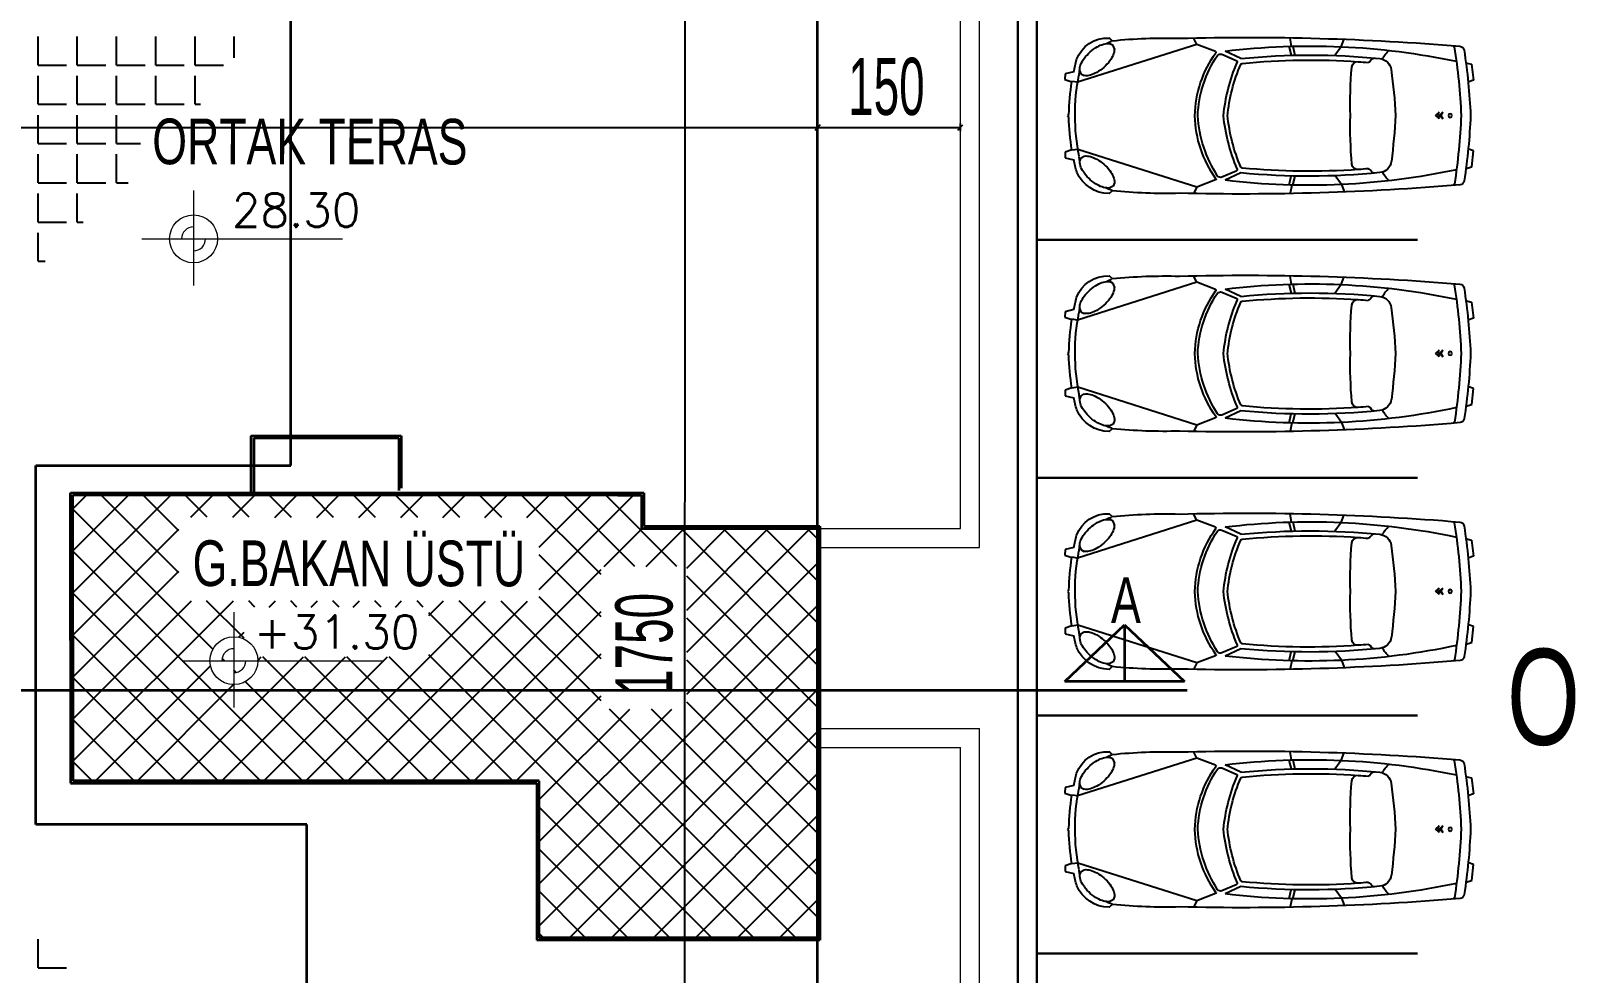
# Model space of a CAD drawing. Header units: inches. Extents: x -7543 to -822, y 102837 to 190349.
# Drawn here: x -837.1875 to -837.1065, y 102837.0752 to 102837.1247 of the extents above; entities that cross this region are included whole.
import ezdxf
from ezdxf.enums import TextEntityAlignment as Align

# ---------------------------------------------------------------- set-up
doc = ezdxf.new("R2010")
doc.units = ezdxf.units.IN
doc.header["$MEASUREMENT"] = 0
doc.linetypes.add('__ZG_T_P__9', pattern=[22, 1, -10, 1, -10])
doc.linetypes.add('ACAD_ISO03W100', pattern=[30, 12, -18])
doc.layers.get('0').update_dxf_attribs({"lineweight": 25})
for name, color, linetype, lineweight in [('ARABA', 7, 'Continuous', 25), ('ARSA', 7, 'Continuous', 30), ('ICOL', 55, 'Continuous', 25), ('TARAMA', 8, 'Continuous', 25), ('YAZI', 7, 'Continuous', 25)]:
    doc.layers.add(name, color=color, linetype=linetype, lineweight=lineweight)
doc.layers.add('BALKON', color=7, linetype='Continuous', lineweight=20, true_color=0xffaaa9)
doc.layers.add('DUVAR', color=7, linetype='Continuous', lineweight=35, true_color=0xfc4642)
doc.styles.add('İSİM', font='arial.ttf', dxfattribs={"width": 0.7, "height": 50})
doc.styles.add('OLCU', font='tromand.shx', dxfattribs={"width": 0.6, "height": 12})
doc.styles.add('ÖLÇÜ', font='simplex.shx')

msp = doc.modelspace()

# ---------------------------------------------------------------- linework, layer by layer
at = {"color": 0, "linetype": 'ByBlock', "lineweight": -2}
for p, q in [((-837.146256, 102837.119524), (-837.145986, 102837.119794)), ((-837.145986, 102837.119794), (-837.146256, 102837.119524)), ((-837.138756, 102837.119524), (-837.138486, 102837.119794))]:
    msp.add_line(p, q, dxfattribs=at)
at = {"layer": 'ARABA'}
for p, q in [((-837.126199, 102837.124027), (-837.132459, 102837.122034)), ((-837.130644, 102837.124216), (-837.130807, 102837.124362)), ((-837.130599, 102837.123969), (-837.13077, 102837.12406)), ((-837.13053, 102837.123789), (-837.130599, 102837.123969)), ((-837.126199, 102837.124027), (-837.126373, 102837.124366)), ((-837.12522, 102837.123654), (-837.126199, 102837.124027)), ((-837.121358, 102837.123924), (-837.121245, 102837.123452)), ((-837.121217, 102837.123928), (-837.121297, 102837.124352)), ((-837.121153, 102837.12393), (-837.12104, 102837.123457)), ((-837.118607, 102837.123905), (-837.118937, 102837.123442)), ((-837.118607, 102837.123905), (-837.118467, 102837.124274)), ((-837.124889, 102837.123504), (-837.124131, 102837.123185)), ((-837.123881, 102837.123284), (-837.124713, 102837.123671)), ((-837.11702, 102837.123229), (-837.117082, 102837.123144)), ((-837.133112, 102837.122481), (-837.133123, 102837.122186)), ((-837.132662, 102837.122589), (-837.133112, 102837.122481)), ((-837.132354, 102837.122659), (-837.132285, 102837.122479)), ((-837.132285, 102837.122479), (-837.132114, 102837.122387)), ((-837.112072, 102837.123065), (-837.11176, 102837.122979)), ((-837.11176, 102837.122979), (-837.111659, 102837.122142)), ((-837.133123, 102837.122186), (-837.132762, 102837.122062)), ((-837.132459, 102837.122034), (-837.132759, 102837.12208)), ((-837.111659, 102837.122142), (-837.111956, 102837.122036)), ((-837.132918, 102837.120342), (-837.132992, 102837.120281)), ((-837.132992, 102837.120281), (-837.132918, 102837.1202)), ((-837.113463, 102837.12046), (-837.113652, 102837.120288)), ((-837.113463, 102837.120115), (-837.113652, 102837.120288)), ((-837.113559, 102837.120288), (-837.113463, 102837.12046)), ((-837.113559, 102837.120288), (-837.113463, 102837.120115)), ((-837.113275, 102837.120461), (-837.113463, 102837.120288)), ((-837.113275, 102837.120116), (-837.113463, 102837.120288)), ((-837.113371, 102837.120288), (-837.113275, 102837.120461)), ((-837.113371, 102837.120288), (-837.113275, 102837.120116)), ((-837.132759, 102837.118481), (-837.13312, 102837.118355)), ((-837.13312, 102837.118355), (-837.133108, 102837.118061)), ((-837.132456, 102837.118508), (-837.132756, 102837.118463)), ((-837.126193, 102837.116526), (-837.132456, 102837.118508)), ((-837.111656, 102837.118437), (-837.111953, 102837.118542)), ((-837.111756, 102837.1176), (-837.111656, 102837.118437)), ((-837.133108, 102837.118061), (-837.132658, 102837.117953)), ((-837.13235, 102837.117884), (-837.132281, 102837.118064)), ((-837.132281, 102837.118064), (-837.132111, 102837.118156)), ((-837.117015, 102837.117341), (-837.117077, 102837.117425)), ((-837.112067, 102837.117513), (-837.111756, 102837.1176)), ((-837.130523, 102837.116757), (-837.130593, 102837.116577)), ((-837.125215, 102837.116902), (-837.126193, 102837.116526)), ((-837.124126, 102837.117372), (-837.124883, 102837.117052)), ((-837.123876, 102837.117273), (-837.124707, 102837.116886)), ((-837.121352, 102837.116638), (-837.12124, 102837.11711)), ((-837.121211, 102837.116634), (-837.12129, 102837.11621)), ((-837.121147, 102837.116632), (-837.121034, 102837.117106)), ((-837.118601, 102837.116662), (-837.118932, 102837.117124)), ((-837.118601, 102837.116662), (-837.11846, 102837.116293)), ((-837.1308, 102837.116184), (-837.130637, 102837.11633)), ((-837.130593, 102837.116577), (-837.130763, 102837.116486)), ((-837.126193, 102837.116526), (-837.126366, 102837.116188)), ((-837.130644, 102837.111716), (-837.130807, 102837.111862)), ((-837.126199, 102837.111527), (-837.126373, 102837.111866)), ((-837.121217, 102837.111428), (-837.121297, 102837.111852)), ((-837.118607, 102837.111405), (-837.118467, 102837.111774)), ((-837.126199, 102837.111527), (-837.132459, 102837.109534)), ((-837.130599, 102837.111469), (-837.13077, 102837.11156)), ((-837.13053, 102837.111289), (-837.130599, 102837.111469)), ((-837.12522, 102837.111154), (-837.126199, 102837.111527)), ((-837.124889, 102837.111004), (-837.124131, 102837.110685)), ((-837.123881, 102837.110784), (-837.124713, 102837.111171)), ((-837.121358, 102837.111424), (-837.121245, 102837.110952)), ((-837.121153, 102837.11143), (-837.12104, 102837.110957)), ((-837.118607, 102837.111405), (-837.118937, 102837.110942)), ((-837.132354, 102837.110159), (-837.132285, 102837.109979)), ((-837.11702, 102837.110729), (-837.117082, 102837.110644)), ((-837.112072, 102837.110565), (-837.11176, 102837.110479)), ((-837.11176, 102837.110479), (-837.111659, 102837.109642)), ((-837.133112, 102837.109981), (-837.133123, 102837.109686)), ((-837.133123, 102837.109686), (-837.132762, 102837.109562)), ((-837.132662, 102837.110089), (-837.133112, 102837.109981)), ((-837.132459, 102837.109534), (-837.132759, 102837.10958)), ((-837.132285, 102837.109979), (-837.132114, 102837.109887)), ((-837.111659, 102837.109642), (-837.111956, 102837.109536)), ((-837.132918, 102837.107842), (-837.132992, 102837.107781)), ((-837.132992, 102837.107781), (-837.132918, 102837.1077)), ((-837.113463, 102837.10796), (-837.113652, 102837.107788)), ((-837.113463, 102837.107615), (-837.113652, 102837.107788)), ((-837.113559, 102837.107788), (-837.113463, 102837.10796)), ((-837.113559, 102837.107788), (-837.113463, 102837.107615)), ((-837.113275, 102837.107961), (-837.113463, 102837.107788)), ((-837.113275, 102837.107616), (-837.113463, 102837.107788)), ((-837.113371, 102837.107788), (-837.113275, 102837.107961)), ((-837.113371, 102837.107788), (-837.113275, 102837.107616)), ((-837.132759, 102837.105981), (-837.13312, 102837.105855)), ((-837.13312, 102837.105855), (-837.133108, 102837.105561)), ((-837.133108, 102837.105561), (-837.132658, 102837.105453)), ((-837.132456, 102837.106008), (-837.132756, 102837.105963)), ((-837.126193, 102837.104026), (-837.132456, 102837.106008)), ((-837.13235, 102837.105384), (-837.132281, 102837.105564)), ((-837.132281, 102837.105564), (-837.132111, 102837.105656)), ((-837.111656, 102837.105937), (-837.111953, 102837.106042)), ((-837.111756, 102837.1051), (-837.111656, 102837.105937)), ((-837.124126, 102837.104872), (-837.124883, 102837.104552)), ((-837.123876, 102837.104773), (-837.124707, 102837.104386)), ((-837.121352, 102837.104138), (-837.12124, 102837.10461)), ((-837.121147, 102837.104132), (-837.121034, 102837.104606)), ((-837.118601, 102837.104162), (-837.118932, 102837.104624)), ((-837.117015, 102837.104841), (-837.117077, 102837.104925)), ((-837.112067, 102837.105013), (-837.111756, 102837.1051)), ((-837.1308, 102837.103684), (-837.130637, 102837.10383)), ((-837.130593, 102837.104077), (-837.130763, 102837.103986)), ((-837.130523, 102837.104257), (-837.130593, 102837.104077)), ((-837.126193, 102837.104026), (-837.126366, 102837.103688)), ((-837.125215, 102837.104402), (-837.126193, 102837.104026)), ((-837.121211, 102837.104134), (-837.12129, 102837.10371)), ((-837.118601, 102837.104162), (-837.11846, 102837.103793)), ((-837.126199, 102837.099027), (-837.132459, 102837.097034)), ((-837.130644, 102837.099216), (-837.130807, 102837.099362)), ((-837.130599, 102837.098969), (-837.13077, 102837.09906)), ((-837.13053, 102837.098789), (-837.130599, 102837.098969)), ((-837.126199, 102837.099027), (-837.126373, 102837.099366)), ((-837.12522, 102837.098654), (-837.126199, 102837.099027)), ((-837.121358, 102837.098924), (-837.121245, 102837.098452)), ((-837.121217, 102837.098928), (-837.121297, 102837.099352)), ((-837.121153, 102837.09893), (-837.12104, 102837.098457)), ((-837.118607, 102837.098905), (-837.118937, 102837.098442)), ((-837.118607, 102837.098905), (-837.118467, 102837.099274)), ((-837.124889, 102837.098504), (-837.124131, 102837.098185)), ((-837.123881, 102837.098284), (-837.124713, 102837.098671)), ((-837.11702, 102837.098229), (-837.117082, 102837.098144)), ((-837.112072, 102837.098065), (-837.11176, 102837.097979)), ((-837.133112, 102837.097481), (-837.133123, 102837.097186)), ((-837.133123, 102837.097186), (-837.132762, 102837.097062)), ((-837.132662, 102837.097589), (-837.133112, 102837.097481)), ((-837.132354, 102837.097659), (-837.132285, 102837.097479)), ((-837.132285, 102837.097479), (-837.132114, 102837.097387)), ((-837.11176, 102837.097979), (-837.111659, 102837.097142)), ((-837.132459, 102837.097034), (-837.132759, 102837.09708)), ((-837.111659, 102837.097142), (-837.111956, 102837.097036)), ((-837.132918, 102837.095342), (-837.132992, 102837.095281)), ((-837.132992, 102837.095281), (-837.132918, 102837.0952)), ((-837.113463, 102837.09546), (-837.113652, 102837.095288)), ((-837.113463, 102837.095115), (-837.113652, 102837.095288)), ((-837.113559, 102837.095288), (-837.113463, 102837.09546)), ((-837.113559, 102837.095288), (-837.113463, 102837.095115)), ((-837.113275, 102837.095461), (-837.113463, 102837.095288)), ((-837.113275, 102837.095116), (-837.113463, 102837.095288)), ((-837.113371, 102837.095288), (-837.113275, 102837.095461)), ((-837.113371, 102837.095288), (-837.113275, 102837.095116)), ((-837.132759, 102837.093481), (-837.13312, 102837.093355)), ((-837.13312, 102837.093355), (-837.133108, 102837.093061)), ((-837.132456, 102837.093508), (-837.132756, 102837.093463)), ((-837.126193, 102837.091526), (-837.132456, 102837.093508)), ((-837.132281, 102837.093064), (-837.132111, 102837.093156)), ((-837.111656, 102837.093437), (-837.111953, 102837.093542)), ((-837.111756, 102837.0926), (-837.111656, 102837.093437)), ((-837.133108, 102837.093061), (-837.132658, 102837.092953)), ((-837.13235, 102837.092884), (-837.132281, 102837.093064)), ((-837.124126, 102837.092372), (-837.124883, 102837.092052)), ((-837.117015, 102837.092341), (-837.117077, 102837.092425)), ((-837.112067, 102837.092513), (-837.111756, 102837.0926)), ((-837.130593, 102837.091577), (-837.130763, 102837.091486)), ((-837.130523, 102837.091757), (-837.130593, 102837.091577)), ((-837.126193, 102837.091526), (-837.126366, 102837.091188)), ((-837.125215, 102837.091902), (-837.126193, 102837.091526)), ((-837.123876, 102837.092273), (-837.124707, 102837.091886)), ((-837.121352, 102837.091638), (-837.12124, 102837.09211)), ((-837.121211, 102837.091634), (-837.12129, 102837.09121)), ((-837.121147, 102837.091632), (-837.121034, 102837.092106)), ((-837.118601, 102837.091662), (-837.118932, 102837.092124)), ((-837.118601, 102837.091662), (-837.11846, 102837.091293)), ((-837.1308, 102837.091184), (-837.130637, 102837.09133)), ((-837.130644, 102837.086716), (-837.130807, 102837.086862)), ((-837.126199, 102837.086527), (-837.126373, 102837.086866)), ((-837.121217, 102837.086428), (-837.121297, 102837.086852)), ((-837.118607, 102837.086405), (-837.118467, 102837.086774)), ((-837.126199, 102837.086527), (-837.132459, 102837.084534)), ((-837.130599, 102837.086469), (-837.13077, 102837.08656)), ((-837.13053, 102837.086289), (-837.130599, 102837.086469)), ((-837.12522, 102837.086154), (-837.126199, 102837.086527)), ((-837.124889, 102837.086004), (-837.124131, 102837.085685)), ((-837.123881, 102837.085784), (-837.124713, 102837.086171)), ((-837.121358, 102837.086424), (-837.121245, 102837.085952)), ((-837.121153, 102837.08643), (-837.12104, 102837.085957)), ((-837.118607, 102837.086405), (-837.118937, 102837.085942)), ((-837.132662, 102837.085089), (-837.133112, 102837.084981)), ((-837.132354, 102837.085159), (-837.132285, 102837.084979)), ((-837.11702, 102837.085729), (-837.117082, 102837.085644)), ((-837.112072, 102837.085565), (-837.11176, 102837.085479)), ((-837.11176, 102837.085479), (-837.111659, 102837.084642)), ((-837.133112, 102837.084981), (-837.133123, 102837.084686)), ((-837.133123, 102837.084686), (-837.132762, 102837.084562)), ((-837.132459, 102837.084534), (-837.132759, 102837.08458)), ((-837.132285, 102837.084979), (-837.132114, 102837.084887)), ((-837.111659, 102837.084642), (-837.111956, 102837.084536)), ((-837.132918, 102837.082842), (-837.132992, 102837.082781)), ((-837.132992, 102837.082781), (-837.132918, 102837.0827)), ((-837.113463, 102837.08296), (-837.113652, 102837.082788)), ((-837.113463, 102837.082615), (-837.113652, 102837.082788)), ((-837.113559, 102837.082788), (-837.113463, 102837.08296)), ((-837.113559, 102837.082788), (-837.113463, 102837.082615)), ((-837.113275, 102837.082961), (-837.113463, 102837.082788)), ((-837.113275, 102837.082616), (-837.113463, 102837.082788)), ((-837.113371, 102837.082788), (-837.113275, 102837.082961)), ((-837.113371, 102837.082788), (-837.113275, 102837.082616)), ((-837.132456, 102837.081008), (-837.132756, 102837.080963)), ((-837.126193, 102837.079026), (-837.132456, 102837.081008)), ((-837.111656, 102837.080937), (-837.111953, 102837.081042)), ((-837.132759, 102837.080981), (-837.13312, 102837.080855)), ((-837.13312, 102837.080855), (-837.133108, 102837.080561)), ((-837.133108, 102837.080561), (-837.132658, 102837.080453)), ((-837.13235, 102837.080384), (-837.132281, 102837.080564)), ((-837.132281, 102837.080564), (-837.132111, 102837.080656)), ((-837.111756, 102837.0801), (-837.111656, 102837.080937)), ((-837.125215, 102837.079402), (-837.126193, 102837.079026)), ((-837.124126, 102837.079872), (-837.124883, 102837.079552)), ((-837.123876, 102837.079773), (-837.124707, 102837.079386)), ((-837.121352, 102837.079138), (-837.12124, 102837.07961)), ((-837.121147, 102837.079132), (-837.121034, 102837.079606)), ((-837.118601, 102837.079162), (-837.118932, 102837.079624)), ((-837.117015, 102837.079841), (-837.117077, 102837.079925)), ((-837.112067, 102837.080013), (-837.111756, 102837.0801)), ((-837.1308, 102837.078684), (-837.130637, 102837.07883)), ((-837.130593, 102837.079077), (-837.130763, 102837.078986)), ((-837.130523, 102837.079257), (-837.130593, 102837.079077)), ((-837.126193, 102837.079026), (-837.126366, 102837.078688)), ((-837.121211, 102837.079134), (-837.12129, 102837.07871)), ((-837.118601, 102837.079162), (-837.11846, 102837.078793))]:
    msp.add_line(p, q, dxfattribs=at)
at = {"layer": 'ARABA', "extrusion": (0, 0, -1)}
for centre, major_axis, start_param, end_param in [((-837.13089, 102837.122638), (0.00122, 0.00122), 4.275817, 5.546132), ((-837.13025, 102837.121876), (0.001654, 0.001654), -1.509398, -1.313232), ((-837.130708, 102837.122661), (-0.001011, 0.001011), 0.257565, 0.508721), ((-837.130878, 102837.123259), (-0.000571, 0.000571), 0.508721, 0.919983), ((-837.130478, 102837.12341), (-0.000567, 0.000567), 0.169272, 0.55968), ((-837.127835, 102837.096483), (-0.019711, 0.019711), 0.684455, 0.811392), ((-837.123594, 102836.989717), (-0.095232, 0.095232), 0.75928, 0.868802), ((-837.120241, 102837.086857), (-0.026222, 0.026222), 0.664527, 0.994069), ((-837.112713, 102837.123886), (-0.0000318, 0.0000318), 0.866323, 2.201087), ((-837.145145, 102837.118815), (-0.023243, 0.023243), 2.201087, 2.311348), ((-837.112395, 102837.12368), (0.000175, 0.000175), -0.701994, 0.634616), ((-837.117287, 102837.119321), (0.011114, 0.011114), 4.136426, 4.178187), ((-837.130974, 102837.122427), (-0.001011, 0.001011), 5.89726, 6.148417), ((-837.13025, 102837.121876), (0.001654, 0.001654), 4.57762, 4.773787), ((-837.132633, 102837.124571), (-0.001654, 0.001654), 3.006824, 3.202991), ((-837.13191, 102837.124021), (0.001011, 0.001011), 1.184871, 1.436028), ((-837.131338, 102837.123779), (-0.000571, 0.000571), 2.344405, 2.755667), ((-837.120306, 102837.12012), (0.004241, 0.004241), 3.953852, 4.543122), ((-837.120052, 102837.120037), (-0.004313, 0.004313), 5.53717, 6.091311), ((-837.125237, 102837.123611), (0.0000318, 0.0000318), -0.420362, 1.401529), ((-837.124961, 102837.123331), (0.000133, 0.000133), 4.59913, 5.894309), ((-837.124166, 102837.123102), (-0.0000636, 0.0000636), 1.183673, 2.758508), ((-837.120241, 102837.086857), (-0.025886, 0.025886), 0.685802, 0.885511), ((-837.120241, 102837.086857), (0.025702, 0.025702), -0.883928, -0.715959), ((-837.117741, 102837.122804), (0.000223, 0.000223), 4.011122, 5.567226), ((-837.120241, 102837.086857), (-0.025702, 0.025702), 0.854837, 0.869466), ((-837.117186, 102837.123194), (0.0000817, 0.0000817), 1.227391, 2.381242), ((-837.116881, 102837.123151), (-0.000112, 0.000112), 6.005239, 7.176858), ((-837.11665, 102837.122611), (0.000477, 0.000477), -0.685285, 0.656161), ((-837.115103, 102837.122582), (0.001064, 0.001064), 4.390901, 4.774172), ((-837.144671, 102837.118776), (0.023259, 0.023259), 0.634616, 0.739339), ((-837.123256, 102837.120431), (0.006605, 0.006605), 3.911884, 4.139289), ((-837.128576, 102837.121929), (-0.002715, 0.002715), 5.620446, 5.685258), ((-837.131546, 102837.122668), (0.000571, 0.000571), 3.915201, 4.326464), ((-837.132006, 102837.123188), (0.000571, 0.000571), 2.079517, 2.49078), ((-837.132175, 102837.123786), (-0.001011, 0.001011), 3.399157, 3.650314), ((-837.132633, 102837.124571), (0.001654, 0.001654), 1.632194, 1.828361), ((-837.115323, 102837.119339), (-0.006732, 0.006732), 5.596563, 5.900101), ((-837.115323, 102837.119339), (-0.006582, 0.006582), 5.596563, 5.899162), ((-837.123808, 102837.12294), (-0.0000636, 0.0000636), 5.899162, 6.970054), ((-837.095186, 102837.120902), (-0.016228, 0.016228), 5.470832, 5.581918), ((-837.148813, 102837.118431), (-0.023412, 0.023412), 2.226957, 2.30013), ((-837.121165, 102837.12014), (-0.008312, 0.008312), 5.514992, 5.662035), ((-837.121166, 102837.120423), (-0.008312, 0.008312), 5.331799, 5.478842), ((-837.121044, 102837.12035), (0.008168, 0.008168), 3.734881, 3.921793), ((-837.120306, 102837.120444), (0.004241, 0.004241), 3.309119, 3.898389), ((-837.119526, 102837.120701), (0.004691, 0.004691), 3.354584, 3.863009), ((-837.114698, 102837.121395), (0.007185, 0.007185), 3.532568, 3.816843), ((-837.115324, 102837.121233), (0.006582, 0.006582), 3.523876, 3.826474), ((-837.095185, 102837.119705), (0.016228, 0.016228), 3.841119, 3.952205), ((-837.148816, 102837.122084), (-0.023412, 0.023412), 2.410518, 2.483691), ((-837.112886, 102837.120288), (-0.0000673, 0.0000673), 3.934647, 10.217832), ((-837.145147, 102837.121705), (0.023243, 0.023243), 0.828504, 0.938765), ((-837.144673, 102837.121746), (-0.023259, 0.023259), 2.400512, 2.505236), ((-837.121166, 102837.120423), (-0.008312, 0.008312), 5.230469, 5.286107), ((-837.128573, 102837.11862), (0.002715, 0.002715), 3.737779, 3.802592), ((-837.131542, 102837.117876), (-0.000571, 0.000571), 5.096573, 5.507836), ((-837.13097, 102837.118119), (-0.001011, 0.001011), 4.845417, 5.096573), ((-837.132001, 102837.117355), (-0.000571, 0.000571), 0.649072, 1.060334), ((-837.132169, 102837.116757), (0.001011, 0.001011), -0.510462, -0.259305), ((-837.132626, 102837.115971), (-0.001654, 0.001654), 1.311491, 1.507658), ((-837.132626, 102837.115971), (-0.001654, 0.001654), 1.507658, 1.703824), ((-837.120299, 102837.153706), (0.026222, 0.026222), 2.145783, 2.475325), ((-837.124161, 102837.117455), (-0.0000636, 0.0000636), 1.95214, 3.526975), ((-837.123803, 102837.117617), (0.0000636, 0.0000636), 2.452983, 3.523876), ((-837.120299, 102837.153706), (-0.025702, 0.025702), 3.855811, 4.02378), ((-837.117737, 102837.117764), (-0.000223, 0.000223), 3.855811, 5.411915), ((-837.120299, 102837.153706), (0.025702, 0.025702), 2.270385, 2.285015), ((-837.117181, 102837.117376), (-0.0000817, 0.0000817), 0.75861, 1.912461), ((-837.116646, 102837.11796), (-0.000477, 0.000477), 2.483691, 3.825137), ((-837.130775, 102837.118066), (0.001331, 0.001331), 2.369396, 3.518254), ((-837.130248, 102837.11867), (0.001654, 0.001654), 3.078454, 3.274621), ((-837.130248, 102837.11867), (-0.001654, 0.001654), 4.453084, 4.64925), ((-837.130704, 102837.117884), (-0.001011, 0.001011), 4.201927, 4.453084), ((-837.131904, 102837.116523), (-0.001011, 0.001011), 1.703824, 1.954981), ((-837.131331, 102837.116766), (-0.000571, 0.000571), 1.954981, 2.366243), ((-837.123821, 102837.250841), (-0.095232, 0.095232), 3.841846, 3.951368), ((-837.125231, 102837.116944), (-0.0000318, 0.0000318), 1.738323, 3.560214), ((-837.124956, 102837.117225), (0.000133, 0.000133), 1.957932, 3.253111), ((-837.120299, 102837.153706), (-0.025886, 0.025886), 3.825137, 4.024847), ((-837.116876, 102837.117419), (0.000112, 0.000112), 2.246179, 3.417798), ((-837.115099, 102837.117991), (0.001064, 0.001064), 3.078069, 3.46134), ((-837.112706, 102837.116691), (-0.0000318, 0.0000318), 2.509561, 3.844325), ((-837.112389, 102837.116898), (0.000175, 0.000175), 0.934439, 2.27105), ((-837.130873, 102837.117286), (-0.000571, 0.000571), 3.790665, 4.201927), ((-837.130473, 102837.117136), (-0.000567, 0.000567), 4.150968, 4.541376), ((-837.127876, 102837.144068), (0.019711, 0.019711), 2.32846, 2.455397), ((-837.13089, 102837.110138), (0.00122, 0.00122), 4.275817, 5.546132), ((-837.127835, 102837.083983), (-0.019711, 0.019711), 0.684455, 0.811392), ((-837.123594, 102836.977217), (-0.095232, 0.095232), 0.75928, 0.868802), ((-837.13025, 102837.109376), (0.001654, 0.001654), 4.57762, 4.773787), ((-837.13025, 102837.109376), (0.001654, 0.001654), -1.509398, -1.313232), ((-837.130708, 102837.110161), (-0.001011, 0.001011), 0.257565, 0.508721), ((-837.130878, 102837.110759), (-0.000571, 0.000571), 0.508721, 0.919983), ((-837.130478, 102837.11091), (-0.000567, 0.000567), 0.169272, 0.55968), ((-837.13191, 102837.111521), (0.001011, 0.001011), 1.184871, 1.436028), ((-837.131338, 102837.111279), (-0.000571, 0.000571), 2.344405, 2.755667), ((-837.120306, 102837.10762), (0.004241, 0.004241), 3.953852, 4.543122), ((-837.120052, 102837.107537), (-0.004313, 0.004313), 5.53717, 6.091311), ((-837.125237, 102837.111111), (0.0000318, 0.0000318), -0.420362, 1.401529), ((-837.124961, 102837.110831), (0.000133, 0.000133), 4.59913, 5.894309), ((-837.120241, 102837.074357), (-0.026222, 0.026222), 0.664527, 0.994069), ((-837.120241, 102837.074357), (-0.025886, 0.025886), 0.685802, 0.885511), ((-837.115103, 102837.110082), (0.001064, 0.001064), 4.390901, 4.774172), ((-837.112713, 102837.111386), (-0.0000318, 0.0000318), 0.866323, 2.201087), ((-837.145145, 102837.106315), (-0.023243, 0.023243), 2.201087, 2.311348), ((-837.112395, 102837.11118), (0.000175, 0.000175), -0.701994, 0.634616), ((-837.144671, 102837.106276), (0.023259, 0.023259), 0.634616, 0.739339), ((-837.117287, 102837.106821), (0.011114, 0.011114), 4.136426, 4.178187), ((-837.128576, 102837.109429), (-0.002715, 0.002715), 5.620446, 5.685258), ((-837.131546, 102837.110168), (0.000571, 0.000571), 3.915201, 4.326464), ((-837.130974, 102837.109927), (-0.001011, 0.001011), 5.89726, 6.148417), ((-837.132633, 102837.112071), (0.001654, 0.001654), 1.632194, 1.828361), ((-837.132633, 102837.112071), (-0.001654, 0.001654), 3.006824, 3.202991), ((-837.115323, 102837.106839), (-0.006732, 0.006732), 5.596563, 5.900101), ((-837.115323, 102837.106839), (-0.006582, 0.006582), 5.596563, 5.899162), ((-837.124166, 102837.110602), (-0.0000636, 0.0000636), 1.183673, 2.758508), ((-837.123808, 102837.11044), (-0.0000636, 0.0000636), 5.899162, 6.970054), ((-837.120241, 102837.074357), (0.025702, 0.025702), -0.883928, -0.715959), ((-837.095186, 102837.108402), (-0.016228, 0.016228), 5.470832, 5.581918), ((-837.117741, 102837.110304), (0.000223, 0.000223), 4.011122, 5.567226), ((-837.120241, 102837.074357), (-0.025702, 0.025702), 0.854837, 0.869466), ((-837.117186, 102837.110694), (0.0000817, 0.0000817), 1.227391, 2.381242), ((-837.116881, 102837.110651), (-0.000112, 0.000112), 6.005239, 7.176858), ((-837.11665, 102837.110111), (0.000477, 0.000477), -0.685285, 0.656161), ((-837.148813, 102837.105931), (-0.023412, 0.023412), 2.226957, 2.30013), ((-837.121165, 102837.10764), (-0.008312, 0.008312), 5.514992, 5.662035), ((-837.123256, 102837.107931), (0.006605, 0.006605), 3.911884, 4.139289), ((-837.132006, 102837.110688), (0.000571, 0.000571), 2.079517, 2.49078), ((-837.132175, 102837.111286), (-0.001011, 0.001011), 3.399157, 3.650314), ((-837.121166, 102837.107923), (-0.008312, 0.008312), 5.331799, 5.478842), ((-837.121044, 102837.10785), (0.008168, 0.008168), 3.734881, 3.921793), ((-837.120306, 102837.107944), (0.004241, 0.004241), 3.309119, 3.898389), ((-837.119526, 102837.108201), (0.004691, 0.004691), 3.354584, 3.863009), ((-837.114698, 102837.108895), (0.007185, 0.007185), 3.532568, 3.816843), ((-837.115324, 102837.108733), (0.006582, 0.006582), 3.523876, 3.826474), ((-837.095185, 102837.107205), (0.016228, 0.016228), 3.841119, 3.952205), ((-837.148816, 102837.109584), (-0.023412, 0.023412), 2.410518, 2.483691), ((-837.112886, 102837.107788), (-0.0000673, 0.0000673), 3.934647, 10.217832), ((-837.145147, 102837.109205), (0.023243, 0.023243), 0.828504, 0.938765), ((-837.144673, 102837.109246), (-0.023259, 0.023259), 2.400512, 2.505236), ((-837.121166, 102837.107923), (-0.008312, 0.008312), 5.230469, 5.286107), ((-837.128573, 102837.10612), (0.002715, 0.002715), 3.737779, 3.802592), ((-837.131542, 102837.105376), (-0.000571, 0.000571), 5.096573, 5.507836), ((-837.132001, 102837.104855), (-0.000571, 0.000571), 0.649072, 1.060334), ((-837.132169, 102837.104257), (0.001011, 0.001011), -0.510462, -0.259305), ((-837.132626, 102837.103471), (-0.001654, 0.001654), 1.311491, 1.507658), ((-837.116646, 102837.10546), (-0.000477, 0.000477), 2.483691, 3.825137), ((-837.130775, 102837.105566), (0.001331, 0.001331), 2.369396, 3.518254), ((-837.13097, 102837.105619), (-0.001011, 0.001011), 4.845417, 5.096573), ((-837.130248, 102837.10617), (0.001654, 0.001654), 3.078454, 3.274621), ((-837.132626, 102837.103471), (-0.001654, 0.001654), 1.507658, 1.703824), ((-837.131904, 102837.104023), (-0.001011, 0.001011), 1.703824, 1.954981), ((-837.131331, 102837.104266), (-0.000571, 0.000571), 1.954981, 2.366243), ((-837.125231, 102837.104444), (-0.0000318, 0.0000318), 1.738323, 3.560214), ((-837.124956, 102837.104725), (0.000133, 0.000133), 1.957932, 3.253111), ((-837.120299, 102837.141206), (0.026222, 0.026222), 2.145783, 2.475325), ((-837.124161, 102837.104955), (-0.0000636, 0.0000636), 1.95214, 3.526975), ((-837.123803, 102837.105117), (0.0000636, 0.0000636), 2.452983, 3.523876), ((-837.120299, 102837.141206), (-0.025886, 0.025886), 3.825137, 4.024847), ((-837.120299, 102837.141206), (-0.025702, 0.025702), 3.855811, 4.02378), ((-837.117737, 102837.105264), (-0.000223, 0.000223), 3.855811, 5.411915), ((-837.120299, 102837.141206), (0.025702, 0.025702), 2.270385, 2.285015), ((-837.117181, 102837.104876), (-0.0000817, 0.0000817), 0.75861, 1.912461), ((-837.116876, 102837.104919), (0.000112, 0.000112), 2.246179, 3.417798), ((-837.115099, 102837.105491), (0.001064, 0.001064), 3.078069, 3.46134), ((-837.130248, 102837.10617), (-0.001654, 0.001654), 4.453084, 4.64925), ((-837.130704, 102837.105384), (-0.001011, 0.001011), 4.201927, 4.453084), ((-837.130873, 102837.104786), (-0.000571, 0.000571), 3.790665, 4.201927), ((-837.130473, 102837.104636), (-0.000567, 0.000567), 4.150968, 4.541376), ((-837.127876, 102837.131568), (0.019711, 0.019711), 2.32846, 2.455397), ((-837.123821, 102837.238341), (-0.095232, 0.095232), 3.841846, 3.951368), ((-837.112706, 102837.104191), (-0.0000318, 0.0000318), 2.509561, 3.844325), ((-837.112389, 102837.104398), (0.000175, 0.000175), 0.934439, 2.27105), ((-837.13089, 102837.097638), (0.00122, 0.00122), 4.275817, 5.546132), ((-837.13025, 102837.096876), (0.001654, 0.001654), -1.509398, -1.313232), ((-837.130708, 102837.097661), (-0.001011, 0.001011), 0.257565, 0.508721), ((-837.130878, 102837.098259), (-0.000571, 0.000571), 0.508721, 0.919983), ((-837.130478, 102837.09841), (-0.000567, 0.000567), 0.169272, 0.55968), ((-837.127835, 102837.071483), (-0.019711, 0.019711), 0.684455, 0.811392), ((-837.123594, 102836.964717), (-0.095232, 0.095232), 0.75928, 0.868802), ((-837.120241, 102837.061857), (-0.026222, 0.026222), 0.664527, 0.994069), ((-837.112713, 102837.098886), (-0.0000318, 0.0000318), 0.866323, 2.201087), ((-837.145145, 102837.093815), (-0.023243, 0.023243), 2.201087, 2.311348), ((-837.112395, 102837.09868), (0.000175, 0.000175), -0.701994, 0.634616), ((-837.117287, 102837.094321), (0.011114, 0.011114), 4.136426, 4.178187), ((-837.130974, 102837.097427), (-0.001011, 0.001011), 5.89726, 6.148417), ((-837.13025, 102837.096876), (0.001654, 0.001654), 4.57762, 4.773787), ((-837.132633, 102837.099571), (-0.001654, 0.001654), 3.006824, 3.202991), ((-837.13191, 102837.099021), (0.001011, 0.001011), 1.184871, 1.436028), ((-837.131338, 102837.098779), (-0.000571, 0.000571), 2.344405, 2.755667), ((-837.120306, 102837.09512), (0.004241, 0.004241), 3.953852, 4.543122), ((-837.120052, 102837.095037), (-0.004313, 0.004313), 5.53717, 6.091311), ((-837.125237, 102837.098611), (0.0000318, 0.0000318), -0.420362, 1.401529), ((-837.124961, 102837.098331), (0.000133, 0.000133), 4.59913, 5.894309), ((-837.115323, 102837.094339), (-0.006732, 0.006732), 5.596563, 5.900101), ((-837.124166, 102837.098102), (-0.0000636, 0.0000636), 1.183673, 2.758508), ((-837.123808, 102837.09794), (-0.0000636, 0.0000636), 5.899162, 6.970054), ((-837.120241, 102837.061857), (-0.025886, 0.025886), 0.685802, 0.885511), ((-837.120241, 102837.061857), (0.025702, 0.025702), -0.883928, -0.715959), ((-837.117741, 102837.097804), (0.000223, 0.000223), 4.011122, 5.567226), ((-837.120241, 102837.061857), (-0.025702, 0.025702), 0.854837, 0.869466), ((-837.117186, 102837.098194), (0.0000817, 0.0000817), 1.227391, 2.381242), ((-837.116881, 102837.098151), (-0.000112, 0.000112), 6.005239, 7.176858), ((-837.11665, 102837.097611), (0.000477, 0.000477), -0.685285, 0.656161), ((-837.115103, 102837.097582), (0.001064, 0.001064), 4.390901, 4.774172), ((-837.144671, 102837.093776), (0.023259, 0.023259), 0.634616, 0.739339), ((-837.123256, 102837.095431), (0.006605, 0.006605), 3.911884, 4.139289), ((-837.128576, 102837.096929), (-0.002715, 0.002715), 5.620446, 5.685258), ((-837.131546, 102837.097668), (0.000571, 0.000571), 3.915201, 4.326464), ((-837.132006, 102837.098188), (0.000571, 0.000571), 2.079517, 2.49078), ((-837.132175, 102837.098786), (-0.001011, 0.001011), 3.399157, 3.650314), ((-837.132633, 102837.099571), (0.001654, 0.001654), 1.632194, 1.828361), ((-837.115323, 102837.094339), (-0.006582, 0.006582), 5.596563, 5.899162), ((-837.095186, 102837.095902), (-0.016228, 0.016228), 5.470832, 5.581918), ((-837.148813, 102837.093431), (-0.023412, 0.023412), 2.226957, 2.30013), ((-837.121165, 102837.09514), (-0.008312, 0.008312), 5.514992, 5.662035), ((-837.121166, 102837.095423), (-0.008312, 0.008312), 5.331799, 5.478842), ((-837.121044, 102837.09535), (0.008168, 0.008168), 3.734881, 3.921793), ((-837.120306, 102837.095444), (0.004241, 0.004241), 3.309119, 3.898389), ((-837.119526, 102837.095701), (0.004691, 0.004691), 3.354584, 3.863009), ((-837.114698, 102837.096395), (0.007185, 0.007185), 3.532568, 3.816843), ((-837.115324, 102837.096233), (0.006582, 0.006582), 3.523876, 3.826474), ((-837.095185, 102837.094705), (0.016228, 0.016228), 3.841119, 3.952205), ((-837.148816, 102837.097084), (-0.023412, 0.023412), 2.410518, 2.483691), ((-837.112886, 102837.095288), (-0.0000673, 0.0000673), 3.934647, 10.217832), ((-837.145147, 102837.096705), (0.023243, 0.023243), 0.828504, 0.938765), ((-837.144673, 102837.096746), (-0.023259, 0.023259), 2.400512, 2.505236), ((-837.128573, 102837.09362), (0.002715, 0.002715), 3.737779, 3.802592), ((-837.132001, 102837.092355), (-0.000571, 0.000571), 0.649072, 1.060334), ((-837.132169, 102837.091757), (0.001011, 0.001011), -0.510462, -0.259305), ((-837.121166, 102837.095423), (-0.008312, 0.008312), 5.230469, 5.286107), ((-837.131542, 102837.092876), (-0.000571, 0.000571), 5.096573, 5.507836), ((-837.13097, 102837.093119), (-0.001011, 0.001011), 4.845417, 5.096573), ((-837.132626, 102837.090971), (-0.001654, 0.001654), 1.311491, 1.507658), ((-837.132626, 102837.090971), (-0.001654, 0.001654), 1.507658, 1.703824), ((-837.131904, 102837.091523), (-0.001011, 0.001011), 1.703824, 1.954981), ((-837.120299, 102837.128706), (0.026222, 0.026222), 2.145783, 2.475325), ((-837.124161, 102837.092455), (-0.0000636, 0.0000636), 1.95214, 3.526975), ((-837.123803, 102837.092617), (0.0000636, 0.0000636), 2.452983, 3.523876), ((-837.120299, 102837.128706), (-0.025702, 0.025702), 3.855811, 4.02378), ((-837.117737, 102837.092764), (-0.000223, 0.000223), 3.855811, 5.411915), ((-837.120299, 102837.128706), (0.025702, 0.025702), 2.270385, 2.285015), ((-837.117181, 102837.092376), (-0.0000817, 0.0000817), 0.75861, 1.912461), ((-837.116876, 102837.092419), (0.000112, 0.000112), 2.246179, 3.417798), ((-837.116646, 102837.09296), (-0.000477, 0.000477), 2.483691, 3.825137), ((-837.130775, 102837.093066), (0.001331, 0.001331), 2.369396, 3.518254), ((-837.130248, 102837.09367), (0.001654, 0.001654), 3.078454, 3.274621), ((-837.130248, 102837.09367), (-0.001654, 0.001654), 4.453084, 4.64925), ((-837.130704, 102837.092884), (-0.001011, 0.001011), 4.201927, 4.453084), ((-837.131331, 102837.091766), (-0.000571, 0.000571), 1.954981, 2.366243), ((-837.123821, 102837.225841), (-0.095232, 0.095232), 3.841846, 3.951368), ((-837.125231, 102837.091944), (-0.0000318, 0.0000318), 1.738323, 3.560214), ((-837.124956, 102837.092225), (0.000133, 0.000133), 1.957932, 3.253111), ((-837.120299, 102837.128706), (-0.025886, 0.025886), 3.825137, 4.024847), ((-837.115099, 102837.092991), (0.001064, 0.001064), 3.078069, 3.46134), ((-837.112706, 102837.091691), (-0.0000318, 0.0000318), 2.509561, 3.844325), ((-837.112389, 102837.091898), (0.000175, 0.000175), 0.934439, 2.27105), ((-837.130873, 102837.092286), (-0.000571, 0.000571), 3.790665, 4.201927), ((-837.130473, 102837.092136), (-0.000567, 0.000567), 4.150968, 4.541376), ((-837.127876, 102837.119068), (0.019711, 0.019711), 2.32846, 2.455397), ((-837.13089, 102837.085138), (0.00122, 0.00122), 4.275817, 5.546132), ((-837.130478, 102837.08591), (-0.000567, 0.000567), 0.169272, 0.55968), ((-837.127835, 102837.058983), (-0.019711, 0.019711), 0.684455, 0.811392), ((-837.123594, 102836.952217), (-0.095232, 0.095232), 0.75928, 0.868802), ((-837.120241, 102837.049357), (-0.026222, 0.026222), 0.664527, 0.994069), ((-837.13025, 102837.084376), (0.001654, 0.001654), 4.57762, 4.773787), ((-837.13025, 102837.084376), (0.001654, 0.001654), -1.509398, -1.313232), ((-837.130708, 102837.085161), (-0.001011, 0.001011), 0.257565, 0.508721), ((-837.130878, 102837.085759), (-0.000571, 0.000571), 0.508721, 0.919983), ((-837.13191, 102837.086521), (0.001011, 0.001011), 1.184871, 1.436028), ((-837.131338, 102837.086279), (-0.000571, 0.000571), 2.344405, 2.755667), ((-837.120306, 102837.08262), (0.004241, 0.004241), 3.953852, 4.543122), ((-837.120052, 102837.082537), (-0.004313, 0.004313), 5.53717, 6.091311), ((-837.125237, 102837.086111), (0.0000318, 0.0000318), -0.420362, 1.401529), ((-837.124961, 102837.085831), (0.000133, 0.000133), 4.59913, 5.894309), ((-837.120241, 102837.049357), (-0.025886, 0.025886), 0.685802, 0.885511), ((-837.115103, 102837.085082), (0.001064, 0.001064), 4.390901, 4.774172), ((-837.112713, 102837.086386), (-0.0000318, 0.0000318), 0.866323, 2.201087), ((-837.145145, 102837.081315), (-0.023243, 0.023243), 2.201087, 2.311348), ((-837.112395, 102837.08618), (0.000175, 0.000175), -0.701994, 0.634616), ((-837.144671, 102837.081276), (0.023259, 0.023259), 0.634616, 0.739339), ((-837.117287, 102837.081821), (0.011114, 0.011114), 4.136426, 4.178187), ((-837.128576, 102837.084429), (-0.002715, 0.002715), 5.620446, 5.685258), ((-837.131546, 102837.085168), (0.000571, 0.000571), 3.915201, 4.326464), ((-837.130974, 102837.084927), (-0.001011, 0.001011), 5.89726, 6.148417), ((-837.132175, 102837.086286), (-0.001011, 0.001011), 3.399157, 3.650314), ((-837.132633, 102837.087071), (0.001654, 0.001654), 1.632194, 1.828361), ((-837.132633, 102837.087071), (-0.001654, 0.001654), 3.006824, 3.202991), ((-837.115323, 102837.081839), (-0.006732, 0.006732), 5.596563, 5.900101), ((-837.115323, 102837.081839), (-0.006582, 0.006582), 5.596563, 5.899162), ((-837.124166, 102837.085602), (-0.0000636, 0.0000636), 1.183673, 2.758508), ((-837.123808, 102837.08544), (-0.0000636, 0.0000636), 5.899162, 6.970054), ((-837.120241, 102837.049357), (0.025702, 0.025702), -0.883928, -0.715959), ((-837.095186, 102837.083402), (-0.016228, 0.016228), 5.470832, 5.581918), ((-837.117741, 102837.085304), (0.000223, 0.000223), 4.011122, 5.567226), ((-837.120241, 102837.049357), (-0.025702, 0.025702), 0.854837, 0.869466), ((-837.117186, 102837.085694), (0.0000817, 0.0000817), 1.227391, 2.381242), ((-837.116881, 102837.085651), (-0.000112, 0.000112), 6.005239, 7.176858), ((-837.11665, 102837.085111), (0.000477, 0.000477), -0.685285, 0.656161), ((-837.148813, 102837.080931), (-0.023412, 0.023412), 2.226957, 2.30013), ((-837.121165, 102837.08264), (-0.008312, 0.008312), 5.514992, 5.662035), ((-837.123256, 102837.082931), (0.006605, 0.006605), 3.911884, 4.139289), ((-837.132006, 102837.085688), (0.000571, 0.000571), 2.079517, 2.49078), ((-837.121166, 102837.082923), (-0.008312, 0.008312), 5.331799, 5.478842), ((-837.121044, 102837.08285), (0.008168, 0.008168), 3.734881, 3.921793), ((-837.120306, 102837.082944), (0.004241, 0.004241), 3.309119, 3.898389), ((-837.119526, 102837.083201), (0.004691, 0.004691), 3.354584, 3.863009), ((-837.114698, 102837.083895), (0.007185, 0.007185), 3.532568, 3.816843), ((-837.115324, 102837.083733), (0.006582, 0.006582), 3.523876, 3.826474), ((-837.095185, 102837.082205), (0.016228, 0.016228), 3.841119, 3.952205), ((-837.148816, 102837.084584), (-0.023412, 0.023412), 2.410518, 2.483691), ((-837.112886, 102837.082788), (-0.0000673, 0.0000673), 3.934647, 10.217832), ((-837.145147, 102837.084205), (0.023243, 0.023243), 0.828504, 0.938765), ((-837.144673, 102837.084246), (-0.023259, 0.023259), 2.400512, 2.505236), ((-837.121166, 102837.082923), (-0.008312, 0.008312), 5.230469, 5.286107), ((-837.128573, 102837.08112), (0.002715, 0.002715), 3.737779, 3.802592), ((-837.131542, 102837.080376), (-0.000571, 0.000571), 5.096573, 5.507836), ((-837.132001, 102837.079855), (-0.000571, 0.000571), 0.649072, 1.060334), ((-837.132169, 102837.079257), (0.001011, 0.001011), -0.510462, -0.259305), ((-837.132626, 102837.078471), (-0.001654, 0.001654), 1.311491, 1.507658), ((-837.132626, 102837.078471), (-0.001654, 0.001654), 1.507658, 1.703824), ((-837.117737, 102837.080264), (-0.000223, 0.000223), 3.855811, 5.411915), ((-837.116646, 102837.08046), (-0.000477, 0.000477), 2.483691, 3.825137), ((-837.130775, 102837.080566), (0.001331, 0.001331), 2.369396, 3.518254), ((-837.13097, 102837.080619), (-0.001011, 0.001011), 4.845417, 5.096573), ((-837.130248, 102837.08117), (0.001654, 0.001654), 3.078454, 3.274621), ((-837.130248, 102837.08117), (-0.001654, 0.001654), 4.453084, 4.64925), ((-837.131904, 102837.079023), (-0.001011, 0.001011), 1.703824, 1.954981), ((-837.131331, 102837.079266), (-0.000571, 0.000571), 1.954981, 2.366243), ((-837.125231, 102837.079444), (-0.0000318, 0.0000318), 1.738323, 3.560214), ((-837.124956, 102837.079725), (0.000133, 0.000133), 1.957932, 3.253111), ((-837.120299, 102837.116206), (0.026222, 0.026222), 2.145783, 2.475325), ((-837.124161, 102837.079955), (-0.0000636, 0.0000636), 1.95214, 3.526975), ((-837.123803, 102837.080117), (0.0000636, 0.0000636), 2.452983, 3.523876), ((-837.120299, 102837.116206), (-0.025886, 0.025886), 3.825137, 4.024847), ((-837.120299, 102837.116206), (-0.025702, 0.025702), 3.855811, 4.02378), ((-837.120299, 102837.116206), (0.025702, 0.025702), 2.270385, 2.285015), ((-837.117181, 102837.079876), (-0.0000817, 0.0000817), 0.75861, 1.912461), ((-837.116876, 102837.079919), (0.000112, 0.000112), 2.246179, 3.417798), ((-837.115099, 102837.080491), (0.001064, 0.001064), 3.078069, 3.46134), ((-837.130704, 102837.080384), (-0.001011, 0.001011), 4.201927, 4.453084), ((-837.130873, 102837.079786), (-0.000571, 0.000571), 3.790665, 4.201927), ((-837.130473, 102837.079636), (-0.000567, 0.000567), 4.150968, 4.541376), ((-837.127876, 102837.106568), (0.019711, 0.019711), 2.32846, 2.455397), ((-837.123821, 102837.213341), (-0.095232, 0.095232), 3.841846, 3.951368), ((-837.112706, 102837.079191), (-0.0000318, 0.0000318), 2.509561, 3.844325), ((-837.112389, 102837.079398), (0.000175, 0.000175), 0.934439, 2.27105)]:
    msp.add_ellipse(centre, major_axis=major_axis, ratio=1, start_param=start_param, end_param=end_param, dxfattribs=at)
at = {"layer": 'ARSA', "color": 40}
for p, q in [((-837.134602, 102837.038758), (-837.134602, 102837.151588)), ((-837.135602, 102837.037758), (-837.135602, 102837.150588)), ((-837.134602, 102837.113758), (-837.114602, 102837.113758)), ((-837.134602, 102837.101258), (-837.114602, 102837.101258)), ((-837.134602, 102837.088758), (-837.114602, 102837.088758)), ((-837.134602, 102837.076258), (-837.114602, 102837.076258))]:
    msp.add_line(p, q, dxfattribs=at)
at = {"layer": 'BALKON'}
for p, q in [((-837.138621, 102837.098587), (-837.138621, 102837.128962)), ((-837.137621, 102837.097587), (-837.137621, 102837.128962)), ((-837.17891, 102837.116353), (-837.17891, 102837.111352)), ((-837.181623, 102837.113807), (-837.17109, 102837.113807)), ((-837.145996, 102837.098587), (-837.139621, 102837.098587)), ((-837.145996, 102837.098587), (-837.138621, 102837.098587)), ((-837.145996, 102837.097587), (-837.137621, 102837.097587)), ((-837.145996, 102837.097587), (-837.139621, 102837.097587)), ((-837.17679, 102837.09419), (-837.17679, 102837.089188)), ((-837.179503, 102837.091643), (-837.16897, 102837.091643)), ((-837.146121, 102837.088087), (-837.137621, 102837.088087)), ((-837.146121, 102837.088087), (-837.139621, 102837.088087)), ((-837.137621, 102837.056712), (-837.137621, 102837.088087)), ((-837.146121, 102837.087087), (-837.139621, 102837.087087)), ((-837.146121, 102837.087087), (-837.138621, 102837.087087)), ((-837.138621, 102837.056712), (-837.138621, 102837.087087))]:
    msp.add_line(p, q, dxfattribs=at)
for centre in [(-837.17891, 102837.113807), (-837.17679, 102837.091643)]:
    msp.add_circle(centre, 0.00126, dxfattribs=at)
for centre, start, end in [((-837.17891, 102837.113807), 90, 180), ((-837.17891, 102837.113807), 270, 0), ((-837.17679, 102837.091643), 90, 180), ((-837.17679, 102837.091643), 270, 0)]:
    msp.add_arc(centre, 0.00063, start, end, dxfattribs=at)
at = {"layer": 'DUVAR', "linetype": 'ACAD_ISO03W100'}
for p, q in [((-837.173793, 102837.101893), (-837.173793, 102837.158349)), ((-837.187196, 102837.083038), (-837.187196, 102837.101893)), ((-837.187196, 102837.101893), (-837.173793, 102837.101893)), ((-837.188363, 102837.090087), (-837.126708, 102837.090087)), ((-837.172966, 102837.083038), (-837.187196, 102837.083038)), ((-837.172966, 102837.033291), (-837.172966, 102837.083038))]:
    msp.add_line(p, q, dxfattribs=at)
at = {"layer": 'DUVAR', "linetype": '__ZG_T_P__9'}
msp.add_line((-837.146121, 102837.049087), (-837.146121, 102837.136588), dxfattribs=at)
at = {"layer": 'DUVAR'}
for p, q in [((-837.175896, 102837.103462), (-837.167996, 102837.103462)), ((-837.175896, 102837.103462), (-837.175896, 102837.100462)), ((-837.168121, 102837.103337), (-837.175746, 102837.103337)), ((-837.175746, 102837.103337), (-837.175746, 102837.100337)), ((-837.168121, 102837.103337), (-837.168121, 102837.100587)), ((-837.167996, 102837.103462), (-837.167996, 102837.100712)), ((-837.185371, 102837.100462), (-837.175896, 102837.100462)), ((-837.185371, 102837.092712), (-837.185371, 102837.100462)), ((-837.176995, 102837.100462), (-837.155246, 102837.100462)), ((-837.156746, 102837.100462), (-837.155246, 102837.100462)), ((-837.155246, 102837.100462), (-837.155246, 102837.098712)), ((-837.185246, 102837.092837), (-837.185246, 102837.100337)), ((-837.175746, 102837.100337), (-837.185246, 102837.100337)), ((-837.156621, 102837.100337), (-837.17712, 102837.100337)), ((-837.156621, 102837.100337), (-837.155371, 102837.100337)), ((-837.155371, 102837.100337), (-837.155371, 102837.098587)), ((-837.155371, 102837.098587), (-837.146121, 102837.098587)), ((-837.155246, 102837.098712), (-837.145996, 102837.098712)), ((-837.146121, 102837.098587), (-837.146121, 102837.097337)), ((-837.145996, 102837.098712), (-837.145996, 102837.097212)), ((-837.146121, 102837.097337), (-837.146121, 102837.077087)), ((-837.145996, 102837.097337), (-837.145996, 102837.076962)), ((-837.133134, 102837.090551), (-837.129989, 102837.093519)), ((-837.129989, 102837.093519), (-837.129989, 102837.090551)), ((-837.129989, 102837.093519), (-837.126844, 102837.090551)), ((-837.185371, 102837.092962), (-837.185371, 102837.085212)), ((-837.185246, 102837.092837), (-837.185246, 102837.085337)), ((-837.126844, 102837.090551), (-837.133134, 102837.090551)), ((-837.185371, 102837.085212), (-837.160871, 102837.085212)), ((-837.160746, 102837.085337), (-837.185246, 102837.085337)), ((-837.160871, 102837.085212), (-837.160871, 102837.076962)), ((-837.160746, 102837.077087), (-837.160746, 102837.085337)), ((-837.145996, 102837.076962), (-837.160871, 102837.076962)), ((-837.146121, 102837.077087), (-837.160746, 102837.077087))]:
    msp.add_line(p, q, dxfattribs=at)
msp.add_solid([(-837.133134, 102837.090551), (-837.129989, 102837.093519), (-837.129989, 102837.090551), (-837.133134, 102837.090551)], dxfattribs=at)
at = {"layer": 'ICOL'}
for p, q in [((-837.153098, 102837.049103), (-837.15308, 102837.136589)), ((-837.339871, 102837.119659), (-837.146121, 102837.119659)), ((-837.146121, 102837.119659), (-837.138621, 102837.119659))]:
    msp.add_line(p, q, dxfattribs=at)
at = {"layer": 'ICOL', "color": 53}
for p, q in [((-837.146121, 102837.120214), (-837.146121, 102837.119869)), ((-837.146121, 102837.120214), (-837.146121, 102837.119869)), ((-837.138621, 102837.119468), (-837.138621, 102837.119869))]:
    msp.add_line(p, q, dxfattribs=at)
at = {"layer": 'TARAMA'}
for p, q in [((-837.187082, 102837.12294), (-837.187082, 102837.12444)), ((-837.18502, 102837.12294), (-837.18502, 102837.12444)), ((-837.182957, 102837.12294), (-837.182957, 102837.12444)), ((-837.180895, 102837.12294), (-837.180895, 102837.12444)), ((-837.178832, 102837.12294), (-837.178832, 102837.12444)), ((-837.17677, 102837.12332), (-837.17677, 102837.12444)), ((-837.187082, 102837.12294), (-837.185582, 102837.12294)), ((-837.187082, 102837.120878), (-837.187082, 102837.122378)), ((-837.18502, 102837.12294), (-837.18352, 102837.12294)), ((-837.18502, 102837.120878), (-837.18502, 102837.122378)), ((-837.182957, 102837.12294), (-837.181457, 102837.12294)), ((-837.182957, 102837.120878), (-837.182957, 102837.122378)), ((-837.180895, 102837.12294), (-837.179395, 102837.12294)), ((-837.180895, 102837.120878), (-837.180895, 102837.122378)), ((-837.178832, 102837.12294), (-837.177332, 102837.12294)), ((-837.178832, 102837.120878), (-837.178832, 102837.122378)), ((-837.187082, 102837.120878), (-837.185582, 102837.120878)), ((-837.18502, 102837.120878), (-837.18352, 102837.120878)), ((-837.182957, 102837.120878), (-837.181457, 102837.120878)), ((-837.180895, 102837.120878), (-837.179395, 102837.120878)), ((-837.178832, 102837.120878), (-837.178538, 102837.120878)), ((-837.187082, 102837.118815), (-837.187082, 102837.120315)), ((-837.18502, 102837.118815), (-837.18502, 102837.120315)), ((-837.182957, 102837.118815), (-837.182957, 102837.120315)), ((-837.187082, 102837.118815), (-837.185582, 102837.118815)), ((-837.187082, 102837.116753), (-837.187082, 102837.118253)), ((-837.18502, 102837.118815), (-837.18352, 102837.118815)), ((-837.18502, 102837.116753), (-837.18502, 102837.118253)), ((-837.182957, 102837.118815), (-837.181698, 102837.118815)), ((-837.182957, 102837.116753), (-837.182957, 102837.118253)), ((-837.187082, 102837.116753), (-837.185582, 102837.116753)), ((-837.18502, 102837.116753), (-837.18352, 102837.116753)), ((-837.182957, 102837.116753), (-837.182351, 102837.116753)), ((-837.187082, 102837.11469), (-837.187082, 102837.11619)), ((-837.18502, 102837.11469), (-837.18502, 102837.11619)), ((-837.187082, 102837.11469), (-837.185582, 102837.11469)), ((-837.18502, 102837.11469), (-837.184785, 102837.11469)), ((-837.184785, 102837.11469), (-837.184701, 102837.11469)), ((-837.187082, 102837.113052), (-837.187082, 102837.114128)), ((-837.187082, 102837.112628), (-837.187082, 102837.113052)), ((-837.187082, 102837.112628), (-837.186701, 102837.112628)), ((-837.185246, 102837.09962), (-837.184528, 102837.100337)), ((-837.185246, 102837.09741), (-837.182319, 102837.100337)), ((-837.185246, 102837.0952), (-837.180109, 102837.100337)), ((-837.179689, 102837.096257), (-837.18377, 102837.100337)), ((-837.179687, 102837.098464), (-837.18156, 102837.100337)), ((-837.178192, 102837.099179), (-837.17935, 102837.100337)), ((-837.179057, 102837.09918), (-837.177899, 102837.100337)), ((-837.17598, 102837.099177), (-837.177141, 102837.100337)), ((-837.176849, 102837.099178), (-837.17569, 102837.100337)), ((-837.173768, 102837.099174), (-837.174931, 102837.100337)), ((-837.174642, 102837.099175), (-837.17348, 102837.100337)), ((-837.171556, 102837.099172), (-837.172721, 102837.100337)), ((-837.172435, 102837.099173), (-837.17127, 102837.100337)), ((-837.169344, 102837.09917), (-837.170511, 102837.100337)), ((-837.170227, 102837.099171), (-837.16906, 102837.100337)), ((-837.167132, 102837.099167), (-837.168302, 102837.100337)), ((-837.16802, 102837.099168), (-837.166851, 102837.100337)), ((-837.16492, 102837.099165), (-837.166092, 102837.100337)), ((-837.165812, 102837.099166), (-837.164641, 102837.100337)), ((-837.162707, 102837.099163), (-837.163882, 102837.100337)), ((-837.163605, 102837.099164), (-837.162431, 102837.100337)), ((-837.157499, 102837.096164), (-837.161673, 102837.100337)), ((-837.161398, 102837.099161), (-837.160222, 102837.100337)), ((-837.160753, 102837.095387), (-837.155802, 102837.100337)), ((-837.160751, 102837.097599), (-837.158012, 102837.100337)), ((-837.155722, 102837.096596), (-837.159463, 102837.100337)), ((-837.153511, 102837.096596), (-837.157253, 102837.100337)), ((-837.177893, 102837.092251), (-837.185246, 102837.099604)), ((-837.185246, 102837.09299), (-837.179686, 102837.09855)), ((-837.157333, 102837.096596), (-837.155342, 102837.098587)), ((-837.155124, 102837.096596), (-837.153133, 102837.098587)), ((-837.146121, 102837.091415), (-837.153293, 102837.098587)), ((-837.153, 102837.092092), (-837.146504, 102837.098587)), ((-837.152999, 102837.096512), (-837.150923, 102837.098587)), ((-837.152999, 102837.094302), (-837.148713, 102837.098587)), ((-837.146121, 102837.093625), (-837.151084, 102837.098587)), ((-837.146121, 102837.095835), (-837.148874, 102837.098587)), ((-837.146121, 102837.098045), (-837.146664, 102837.098587)), ((-837.173189, 102837.085337), (-837.185246, 102837.097395)), ((-837.157499, 102837.093954), (-837.160751, 102837.097206)), ((-837.168592, 102837.085337), (-837.157499, 102837.096431)), ((-837.153, 102837.089881), (-837.146121, 102837.09676)), ((-837.185246, 102837.090781), (-837.179689, 102837.096338)), ((-837.146121, 102837.089206), (-837.152999, 102837.096083)), ((-837.175399, 102837.085337), (-837.185246, 102837.095185)), ((-837.185246, 102837.088571), (-837.179023, 102837.094794)), ((-837.185246, 102837.086361), (-837.176816, 102837.094792)), ((-837.176253, 102837.092821), (-837.178225, 102837.094793)), ((-837.175685, 102837.094462), (-837.176013, 102837.094791)), ((-837.174936, 102837.094462), (-837.174609, 102837.094789)), ((-837.173475, 102837.094462), (-837.173801, 102837.094789)), ((-837.173012, 102837.085337), (-837.163572, 102837.094778)), ((-837.172726, 102837.094462), (-837.172401, 102837.094787)), ((-837.171265, 102837.094462), (-837.171589, 102837.094786)), ((-837.170802, 102837.085337), (-837.161364, 102837.094776)), ((-837.170516, 102837.094462), (-837.170194, 102837.094785)), ((-837.169056, 102837.094462), (-837.169377, 102837.094784)), ((-837.168306, 102837.094462), (-837.167986, 102837.094782)), ((-837.166846, 102837.094462), (-837.167165, 102837.094782)), ((-837.166545, 102837.094014), (-837.165779, 102837.09478)), ((-837.147261, 102837.077087), (-837.164953, 102837.094779)), ((-837.1575, 102837.089536), (-837.162741, 102837.094777)), ((-837.1575, 102837.091745), (-837.160753, 102837.094999)), ((-837.149471, 102837.077087), (-837.166545, 102837.094161)), ((-837.166383, 102837.085337), (-837.157499, 102837.094221)), ((-837.160746, 102837.079925), (-837.146121, 102837.09455)), ((-837.176524, 102837.092874), (-837.176253, 102837.093145)), ((-837.146121, 102837.086996), (-837.152999, 102837.093874)), ((-837.177608, 102837.085337), (-837.185246, 102837.092975)), ((-837.160746, 102837.077716), (-837.146121, 102837.092341)), ((-837.179641, 102837.085337), (-837.173141, 102837.091837)), ((-837.177431, 102837.085337), (-837.170931, 102837.091837)), ((-837.177285, 102837.091643), (-837.177408, 102837.091766)), ((-837.17553, 102837.091658), (-837.175351, 102837.091837)), ((-837.16877, 102837.085337), (-837.17527, 102837.091837)), ((-837.175222, 102837.085337), (-837.168722, 102837.091837)), ((-837.16656, 102837.085337), (-837.17306, 102837.091837)), ((-837.16435, 102837.085337), (-837.17085, 102837.091837)), ((-837.162141, 102837.085337), (-837.16864, 102837.091837)), ((-837.151681, 102837.077087), (-837.166545, 102837.091951)), ((-837.164173, 102837.085337), (-837.1575, 102837.092011)), ((-837.146121, 102837.084786), (-837.153, 102837.091665)), ((-837.179818, 102837.085337), (-837.185246, 102837.090766)), ((-837.18406, 102837.085337), (-837.178022, 102837.091376)), ((-837.176667, 102837.091025), (-837.17679, 102837.091148)), ((-837.181851, 102837.085337), (-837.176805, 102837.090383)), ((-837.170979, 102837.085337), (-837.176181, 102837.09054)), ((-837.159165, 102837.077087), (-837.146121, 102837.090131)), ((-837.161963, 102837.085337), (-837.1575, 102837.089801)), ((-837.160746, 102837.084345), (-837.155995, 102837.089096)), ((-837.160746, 102837.082135), (-837.153786, 102837.089096)), ((-837.146121, 102837.078157), (-837.157061, 102837.089096)), ((-837.146121, 102837.080367), (-837.15485, 102837.089096)), ((-837.146121, 102837.082577), (-837.153, 102837.089455)), ((-837.182028, 102837.085337), (-837.185246, 102837.088556)), ((-837.156955, 102837.077087), (-837.146121, 102837.087921)), ((-837.184238, 102837.085337), (-837.185246, 102837.086346)), ((-837.154745, 102837.077087), (-837.146121, 102837.085712)), ((-837.153891, 102837.077087), (-837.160746, 102837.083943)), ((-837.152536, 102837.077087), (-837.146121, 102837.083502)), ((-837.1561, 102837.077087), (-837.160746, 102837.081734)), ((-837.150326, 102837.077087), (-837.146121, 102837.081292)), ((-837.15831, 102837.077087), (-837.160746, 102837.079524)), ((-837.148116, 102837.077087), (-837.146121, 102837.079082)), ((-837.187082, 102837.075503), (-837.187082, 102837.077003)), ((-837.16052, 102837.077087), (-837.160746, 102837.077314)), ((-837.187082, 102837.075503), (-837.185582, 102837.075503))]:
    msp.add_line(p, q, dxfattribs=at)

# ---------------------------------------------------------------- texts
at = {"layer": 'BALKON', "style": 'ÖLÇÜ'}
for tag, p in [('28.30', (-837.173519, 102837.114439)), ('+31.30', (-837.171399, 102837.092275))]:
    msp.add_attdef(tag, text='%%p0.00', height=0.00175, dxfattribs=at).set_placement(p, align=Align.CENTER)
at = {"layer": 'ICOL', "style": 'OLCU', "width": 0.6}
msp.add_text('150', height=0.003, dxfattribs=at).set_placement((-837.144514, 102837.120319))
msp.add_text('1750', height=0.003, rotation=89.9883, dxfattribs=at).set_placement((-837.15375, 102837.089846))
at = {"layer": 'YAZI', "style": 'İSİM', "width": 0.7}
for s, height, p in [('ORTAK TERAS', 0.0024, (-837.181079, 102837.11773)), ('G.BAKAN ÜSTÜ', 0.0024, (-837.178959, 102837.095566)), ('A', 0.0024, (-837.130706, 102837.09363)), ('OTOPARK', 0.00504, (-837.109901, 102837.087224))]:
    msp.add_text(s, height=height, rotation=359.93993, dxfattribs=at).set_placement(p)

doc.saveas('drawing.dxf')
